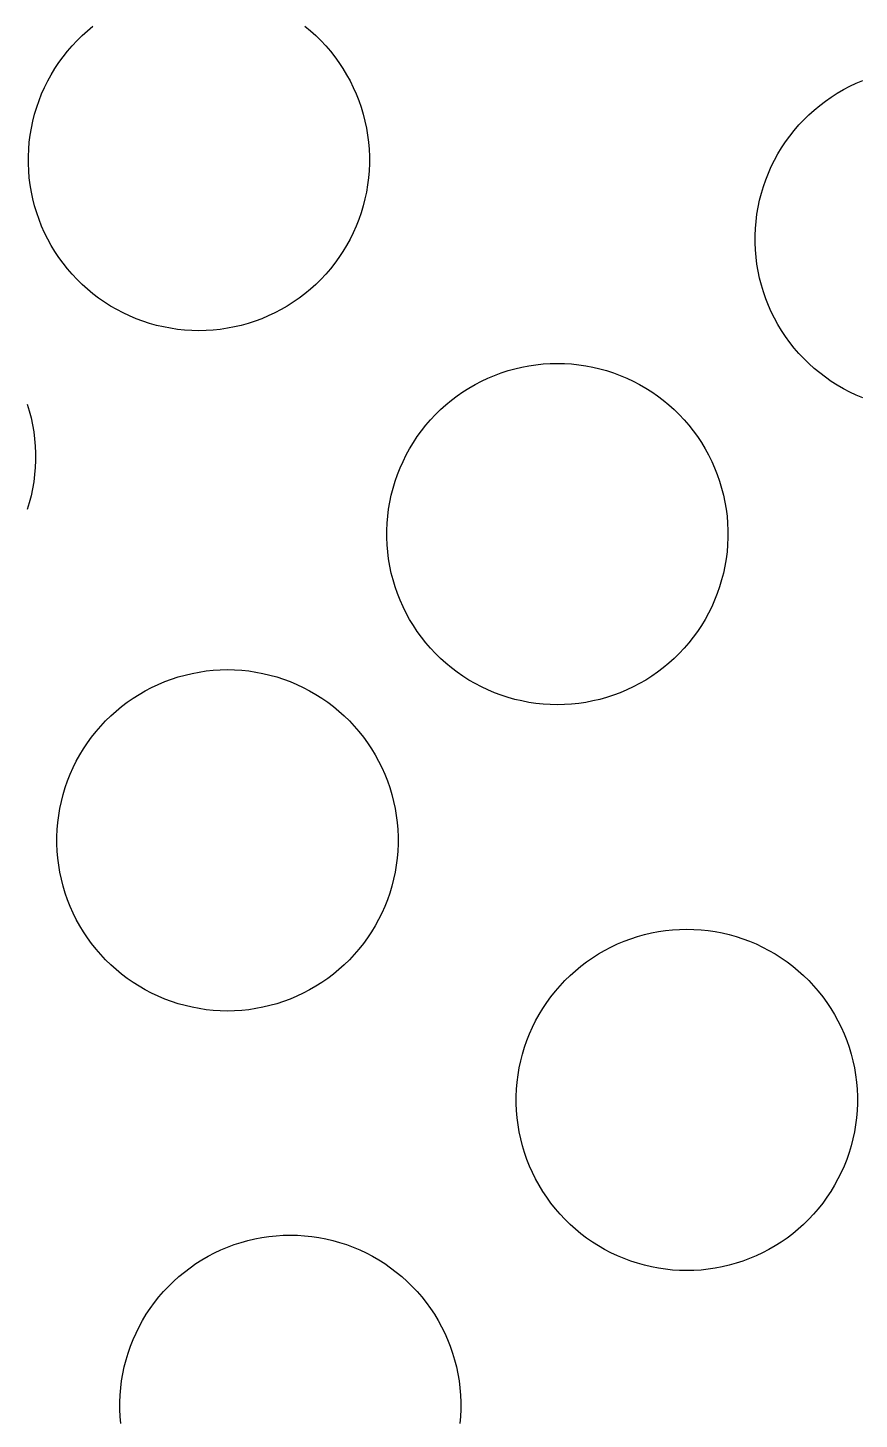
# Model space of a CAD drawing. Header units: metres. Extents: x -102 to 102, y -50 to 50.
# Drawn here: x -64.1 to -56.3, y -18.5 to -5.46 of the extents above; entities that cross this region are included whole.
import ezdxf

# ---------------------------------------------------------------- set-up
doc = ezdxf.new("R2010")
doc.units = ezdxf.units.M

msp = doc.modelspace()

# ---------------------------------------------------------------- linework, layer by layer
for p, q in [((-63.5398, -5.48734), (-63.4882, -5.44463)), ((-61.5005, -5.44463), (-61.4489, -5.48734)), ((-63.6834, -5.62793), (-63.6375, -5.57907)), ((-63.6375, -5.57907), (-63.5896, -5.53218)), ((-63.5896, -5.53218), (-63.5398, -5.48734)), ((-61.4489, -5.48734), (-61.3991, -5.53218)), ((-61.3991, -5.53218), (-61.3512, -5.57907)), ((-61.3512, -5.57907), (-61.3053, -5.62793)), ((-63.8082, -5.78539), (-63.7688, -5.73117)), ((-63.7688, -5.73117), (-63.7272, -5.67865)), ((-63.7272, -5.67865), (-63.6834, -5.62793)), ((-61.3053, -5.62793), (-61.2616, -5.67865)), ((-61.2616, -5.67865), (-61.2199, -5.73117)), ((-61.2199, -5.73117), (-61.1805, -5.78539)), ((-63.88, -5.89853), (-63.8453, -5.84122)), ((-63.8453, -5.84122), (-63.8082, -5.78539)), ((-61.1805, -5.78539), (-61.1434, -5.84122)), ((-61.1434, -5.84122), (-61.1087, -5.89853)), ((-63.9421, -6.01729), (-63.9123, -5.95726)), ((-63.9123, -5.95726), (-63.88, -5.89853)), ((-61.1087, -5.89853), (-61.0764, -5.95726)), ((-61.0764, -5.95726), (-61.0466, -6.01729)), ((-56.3889, -6.00769), (-56.3283, -5.97916)), ((-56.3283, -5.97916), (-56.2665, -5.95319)), ((-63.994, -6.14082), (-63.9694, -6.07851)), ((-63.9694, -6.07851), (-63.9421, -6.01729)), ((-61.0466, -6.01729), (-61.0194, -6.07851)), ((-61.0194, -6.07851), (-60.9947, -6.14082)), ((-56.6179, -6.14641), (-56.5629, -6.10815)), ((-56.5629, -6.10815), (-56.5063, -6.07225)), ((-56.5063, -6.07225), (-56.4483, -6.03874)), ((-56.4483, -6.03874), (-56.3889, -6.00769)), ((-64.0354, -6.26826), (-64.0161, -6.2041)), ((-64.0161, -6.2041), (-63.994, -6.14082)), ((-60.9947, -6.14082), (-60.9727, -6.2041)), ((-60.9727, -6.2041), (-60.9533, -6.26826)), ((-56.7728, -6.27448), (-56.723, -6.22964)), ((-56.723, -6.22964), (-56.6713, -6.18692)), ((-56.6713, -6.18692), (-56.6179, -6.14641)), ((-64.066, -6.39873), (-64.0521, -6.33318)), ((-64.0521, -6.33318), (-64.0354, -6.26826)), ((-60.9533, -6.26826), (-60.9366, -6.33318)), ((-60.9366, -6.33318), (-60.9227, -6.39873)), ((-56.9103, -6.42094), (-56.8665, -6.37022)), ((-56.8665, -6.37022), (-56.8206, -6.32137)), ((-56.8206, -6.32137), (-56.7728, -6.27448)), ((-64.0856, -6.53128), (-64.0772, -6.4648)), ((-64.0772, -6.4648), (-64.066, -6.39873)), ((-60.9227, -6.39873), (-60.9115, -6.4648)), ((-60.9115, -6.4648), (-60.9031, -6.53128)), ((-56.9913, -6.52769), (-56.9519, -6.47346)), ((-56.9519, -6.47346), (-56.9103, -6.42094)), ((-64.094, -6.66502), (-64.0912, -6.59807)), ((-64.0912, -6.59807), (-64.0856, -6.53128)), ((-60.9031, -6.53128), (-60.8975, -6.59807)), ((-60.8975, -6.59807), (-60.8947, -6.66502)), ((-57.0954, -6.69955), (-57.0631, -6.64082)), ((-57.0631, -6.64082), (-57.0284, -6.58351)), ((-57.0284, -6.58351), (-56.9913, -6.52769)), ((-64.094, -6.73204), (-64.094, -6.66502)), ((-64.0912, -6.799), (-64.094, -6.73204)), ((-60.8947, -6.73204), (-60.8975, -6.799)), ((-60.8947, -6.66502), (-60.8947, -6.73204)), ((-57.1525, -6.8208), (-57.1252, -6.75958)), ((-57.1252, -6.75958), (-57.0954, -6.69955)), ((-64.0856, -6.86578), (-64.0912, -6.799)), ((-64.0772, -6.93227), (-64.0856, -6.86578)), ((-60.9031, -6.86578), (-60.9115, -6.93227)), ((-60.8975, -6.799), (-60.9031, -6.86578)), ((-57.1992, -6.9464), (-57.1771, -6.88312)), ((-57.1771, -6.88312), (-57.1525, -6.8208)), ((-64.066, -6.99834), (-64.0772, -6.93227)), ((-64.0521, -7.06389), (-64.066, -6.99834)), ((-60.9227, -6.99834), (-60.9366, -7.06389)), ((-60.9115, -6.93227), (-60.9227, -6.99834)), ((-57.2352, -7.07547), (-57.2185, -7.01056)), ((-57.2185, -7.01056), (-57.1992, -6.9464)), ((-64.0354, -7.1288), (-64.0521, -7.06389)), ((-64.0161, -7.19296), (-64.0354, -7.1288)), ((-60.9533, -7.1288), (-60.9727, -7.19296)), ((-60.9366, -7.06389), (-60.9533, -7.1288)), ((-57.2603, -7.20709), (-57.2491, -7.14102)), ((-57.2491, -7.14102), (-57.2352, -7.07547)), ((-63.994, -7.25624), (-64.0161, -7.19296)), ((-63.9694, -7.31856), (-63.994, -7.25624)), ((-60.9947, -7.25624), (-61.0194, -7.31856)), ((-60.9727, -7.19296), (-60.9947, -7.25624)), ((-57.2743, -7.34036), (-57.2687, -7.27359)), ((-57.2687, -7.27359), (-57.2603, -7.20709)), ((-63.9421, -7.37978), (-63.9694, -7.31856)), ((-63.9123, -7.4398), (-63.9421, -7.37978)), ((-61.0466, -7.37978), (-61.0764, -7.4398)), ((-61.0194, -7.31856), (-61.0466, -7.37978)), ((-57.2771, -7.40732), (-57.2743, -7.34036)), ((-57.2771, -7.47433), (-57.2771, -7.40732)), ((-63.88, -7.49854), (-63.9123, -7.4398)), ((-63.8453, -7.55586), (-63.88, -7.49854)), ((-63.8082, -7.61168), (-63.8453, -7.55586)), ((-61.1434, -7.55586), (-61.1805, -7.61168)), ((-61.1087, -7.49854), (-61.1434, -7.55586)), ((-61.0764, -7.4398), (-61.1087, -7.49854)), ((-57.2743, -7.54129), (-57.2771, -7.47433)), ((-57.2687, -7.60808), (-57.2743, -7.54129)), ((-63.7688, -7.66589), (-63.8082, -7.61168)), ((-63.7272, -7.71841), (-63.7688, -7.66589)), ((-61.2199, -7.66589), (-61.2616, -7.71841)), ((-61.1805, -7.61168), (-61.2199, -7.66589)), ((-57.2603, -7.67456), (-57.2687, -7.60808)), ((-57.2491, -7.74065), (-57.2603, -7.67456)), ((-63.6834, -7.76913), (-63.7272, -7.71841)), ((-63.6375, -7.81799), (-63.6834, -7.76913)), ((-63.5896, -7.86488), (-63.6375, -7.81799)), ((-61.3512, -7.81799), (-61.3991, -7.86488)), ((-61.3053, -7.76913), (-61.3512, -7.81799)), ((-61.2616, -7.71841), (-61.3053, -7.76913)), ((-57.2352, -7.8062), (-57.2491, -7.74065)), ((-57.2185, -7.87111), (-57.2352, -7.8062)), ((-63.5398, -7.90973), (-63.5896, -7.86488)), ((-63.4882, -7.95244), (-63.5398, -7.90973)), ((-63.4348, -7.99297), (-63.4882, -7.95244)), ((-61.5005, -7.95244), (-61.5539, -7.99297)), ((-61.4489, -7.90973), (-61.5005, -7.95244)), ((-61.3991, -7.86488), (-61.4489, -7.90973)), ((-57.1992, -7.93526), (-57.2185, -7.87111)), ((-57.1771, -7.99855), (-57.1992, -7.93526)), ((-63.3798, -8.0312), (-63.4348, -7.99297)), ((-63.3232, -8.06712), (-63.3798, -8.0312)), ((-63.2652, -8.10062), (-63.3232, -8.06712)), ((-61.6655, -8.06712), (-61.7236, -8.10062)), ((-61.6089, -8.0312), (-61.6655, -8.06712)), ((-61.5539, -7.99297), (-61.6089, -8.0312)), ((-57.1525, -8.06085), (-57.1771, -7.99855)), ((-57.1252, -8.12207), (-57.1525, -8.06085)), ((-63.2058, -8.13167), (-63.2652, -8.10062)), ((-63.1452, -8.1602), (-63.2058, -8.13167)), ((-63.0834, -8.18617), (-63.1452, -8.1602)), ((-63.0206, -8.20953), (-63.0834, -8.18617)), ((-62.9568, -8.23024), (-63.0206, -8.20953)), ((-61.9682, -8.20953), (-62.0319, -8.23024)), ((-61.9054, -8.18617), (-61.9682, -8.20953)), ((-61.8436, -8.1602), (-61.9054, -8.18617)), ((-61.783, -8.13167), (-61.8436, -8.1602)), ((-61.7236, -8.10062), (-61.783, -8.13167)), ((-57.0954, -8.1821), (-57.1252, -8.12207)), ((-57.0631, -8.24083), (-57.0954, -8.1821)), ((-62.8923, -8.24826), (-62.9568, -8.23024)), ((-62.827, -8.26357), (-62.8923, -8.24826)), ((-62.7612, -8.27612), (-62.827, -8.26357)), ((-62.6949, -8.28592), (-62.7612, -8.27612)), ((-62.6283, -8.29292), (-62.6949, -8.28592)), ((-62.5614, -8.29713), (-62.6283, -8.29292)), ((-62.4944, -8.29854), (-62.5614, -8.29713)), ((-62.4274, -8.29713), (-62.4944, -8.29854)), ((-62.3605, -8.29292), (-62.4274, -8.29713)), ((-62.2938, -8.28592), (-62.3605, -8.29292)), ((-62.2275, -8.27612), (-62.2938, -8.28592)), ((-62.1617, -8.26357), (-62.2275, -8.27612)), ((-62.0965, -8.24826), (-62.1617, -8.26357)), ((-62.0319, -8.23024), (-62.0965, -8.24826)), ((-57.0284, -8.29816), (-57.0631, -8.24083)), ((-56.9913, -8.35397), (-57.0284, -8.29816)), ((-56.9519, -8.40819), (-56.9913, -8.35397)), ((-56.9103, -8.46071), (-56.9519, -8.40819)), ((-56.8665, -8.51144), (-56.9103, -8.46071)), ((-59.266, -8.61028), (-59.1991, -8.60606)), ((-59.1991, -8.60606), (-59.1321, -8.60466)), ((-59.1321, -8.60466), (-59.0651, -8.60606)), ((-59.0651, -8.60606), (-58.9982, -8.61028)), ((-56.8206, -8.56029), (-56.8665, -8.51144)), ((-56.7728, -8.60718), (-56.8206, -8.56029)), ((-56.723, -8.65202), (-56.7728, -8.60718)), ((-59.7829, -8.743), (-59.7211, -8.71703)), ((-59.7211, -8.71703), (-59.6583, -8.69366)), ((-59.6583, -8.69366), (-59.5946, -8.67296)), ((-59.5946, -8.67296), (-59.53, -8.65492)), ((-59.53, -8.65492), (-59.4648, -8.63963)), ((-59.4648, -8.63963), (-59.3989, -8.62708)), ((-59.3989, -8.62708), (-59.3327, -8.61728)), ((-59.3327, -8.61728), (-59.266, -8.61028)), ((-58.9982, -8.61028), (-58.9316, -8.61728)), ((-58.9316, -8.61728), (-58.8653, -8.62708)), ((-58.8653, -8.62708), (-58.7995, -8.63963)), ((-58.7995, -8.63963), (-58.7342, -8.65492)), ((-58.7342, -8.65492), (-58.6697, -8.67296)), ((-58.6697, -8.67296), (-58.6059, -8.69366)), ((-58.6059, -8.69366), (-58.5431, -8.71703)), ((-58.5431, -8.71703), (-58.4813, -8.743)), ((-56.6713, -8.69473), (-56.723, -8.65202)), ((-56.6179, -8.73526), (-56.6713, -8.69473)), ((-56.5629, -8.7735), (-56.6179, -8.73526)), ((-60.0175, -8.87199), (-59.961, -8.83607)), ((-59.961, -8.83607), (-59.9029, -8.80257)), ((-59.9029, -8.80257), (-59.8435, -8.77153)), ((-59.8435, -8.77153), (-59.7829, -8.743)), ((-58.4813, -8.743), (-58.4207, -8.77153)), ((-58.4207, -8.77153), (-58.3613, -8.80257)), ((-58.3613, -8.80257), (-58.3033, -8.83607)), ((-58.3033, -8.83607), (-58.2467, -8.87199)), ((-56.5063, -8.80942), (-56.5629, -8.7735)), ((-56.4483, -8.84293), (-56.5063, -8.80942)), ((-56.3889, -8.87396), (-56.4483, -8.84293)), ((-64.1047, -8.98621), (-64.0853, -9.05037)), ((-60.2274, -9.03831), (-60.1776, -8.99347)), ((-60.1776, -8.99347), (-60.1259, -8.95076)), ((-60.1259, -8.95076), (-60.0726, -8.91023)), ((-60.0726, -8.91023), (-60.0175, -8.87199)), ((-58.2467, -8.87199), (-58.1917, -8.91023)), ((-58.1917, -8.91023), (-58.1383, -8.95076)), ((-58.1383, -8.95076), (-58.0866, -8.99347)), ((-58.0866, -8.99347), (-58.0368, -9.03831)), ((-56.3283, -8.9025), (-56.3889, -8.87396)), ((-56.2665, -8.92847), (-56.3283, -8.9025)), ((-64.0853, -9.05037), (-64.0686, -9.11526)), ((-64.0686, -9.11526), (-64.0547, -9.18082)), ((-60.3212, -9.13405), (-60.2753, -9.08521)), ((-60.2753, -9.08521), (-60.2274, -9.03831)), ((-58.0368, -9.03831), (-57.989, -9.08521)), ((-57.989, -9.08521), (-57.9431, -9.13405)), ((-64.0547, -9.18082), (-64.0435, -9.2469)), ((-64.0435, -9.2469), (-64.0351, -9.31339)), ((-60.446, -9.29152), (-60.4066, -9.2373)), ((-60.4066, -9.2373), (-60.3649, -9.18478)), ((-60.3649, -9.18478), (-60.3212, -9.13405)), ((-57.9431, -9.13405), (-57.8993, -9.18478)), ((-57.8993, -9.18478), (-57.8577, -9.2373)), ((-57.8577, -9.2373), (-57.8183, -9.29152)), ((-64.0351, -9.31339), (-64.0295, -9.38017)), ((-64.0295, -9.38017), (-64.0267, -9.44713)), ((-60.5178, -9.40466), (-60.483, -9.34734)), ((-60.483, -9.34734), (-60.446, -9.29152)), ((-57.8183, -9.29152), (-57.7812, -9.34734)), ((-57.7812, -9.34734), (-57.7465, -9.40466)), ((-64.0267, -9.51414), (-64.0295, -9.5811)), ((-64.0267, -9.44713), (-64.0267, -9.51414)), ((-60.5798, -9.52342), (-60.55, -9.46339)), ((-60.55, -9.46339), (-60.5178, -9.40466)), ((-57.7465, -9.40466), (-57.7142, -9.46339)), ((-57.7142, -9.46339), (-57.6844, -9.52342)), ((-64.0351, -9.64787), (-64.0435, -9.71437)), ((-64.0295, -9.5811), (-64.0351, -9.64787)), ((-60.6538, -9.71024), (-60.6318, -9.64694)), ((-60.6318, -9.64694), (-60.6071, -9.58464)), ((-60.6071, -9.58464), (-60.5798, -9.52342)), ((-57.6844, -9.52342), (-57.6571, -9.58464)), ((-57.6571, -9.58464), (-57.6325, -9.64694)), ((-57.6325, -9.64694), (-57.6104, -9.71024)), ((-64.0547, -9.78044), (-64.0686, -9.84599)), ((-64.0435, -9.71437), (-64.0547, -9.78044)), ((-60.6898, -9.83929), (-60.6732, -9.7744)), ((-60.6732, -9.7744), (-60.6538, -9.71024)), ((-57.6104, -9.71024), (-57.591, -9.7744)), ((-57.591, -9.7744), (-57.5744, -9.83929)), ((-64.0853, -9.9109), (-64.1047, -9.97507)), ((-64.0686, -9.84599), (-64.0853, -9.9109)), ((-60.715, -9.97093), (-60.7038, -9.90485)), ((-60.7038, -9.90485), (-60.6898, -9.83929)), ((-57.5744, -9.83929), (-57.5605, -9.90485)), ((-57.5605, -9.90485), (-57.5493, -9.97093)), ((-60.729, -10.1042), (-60.7234, -10.0374)), ((-60.7234, -10.0374), (-60.715, -9.97093)), ((-57.5493, -9.97093), (-57.5409, -10.0374)), ((-57.5409, -10.0374), (-57.5353, -10.1042)), ((-60.7318, -10.1712), (-60.729, -10.1042)), ((-60.7318, -10.2382), (-60.7318, -10.1712)), ((-57.5353, -10.1042), (-57.5325, -10.1712)), ((-57.5325, -10.1712), (-57.5325, -10.2382)), ((-60.729, -10.3051), (-60.7318, -10.2382)), ((-57.5325, -10.2382), (-57.5353, -10.3051)), ((-60.7234, -10.3719), (-60.729, -10.3051)), ((-60.715, -10.4384), (-60.7234, -10.3719)), ((-57.5409, -10.3719), (-57.5493, -10.4384)), ((-57.5353, -10.3051), (-57.5409, -10.3719)), ((-60.7038, -10.5045), (-60.715, -10.4384)), ((-60.6898, -10.57), (-60.7038, -10.5045)), ((-57.5605, -10.5045), (-57.5744, -10.57)), ((-57.5493, -10.4384), (-57.5605, -10.5045)), ((-60.6732, -10.6349), (-60.6898, -10.57)), ((-60.6538, -10.6991), (-60.6732, -10.6349)), ((-57.591, -10.6349), (-57.6104, -10.6991)), ((-57.5744, -10.57), (-57.591, -10.6349)), ((-60.6318, -10.7624), (-60.6538, -10.6991)), ((-60.6071, -10.8247), (-60.6318, -10.7624)), ((-60.5798, -10.8859), (-60.6071, -10.8247)), ((-57.6571, -10.8247), (-57.6844, -10.8859)), ((-57.6325, -10.7624), (-57.6571, -10.8247)), ((-57.6104, -10.6991), (-57.6325, -10.7624)), ((-60.55, -10.9459), (-60.5798, -10.8859)), ((-60.5178, -11.0047), (-60.55, -10.9459)), ((-57.7142, -10.9459), (-57.7465, -11.0047)), ((-57.6844, -10.8859), (-57.7142, -10.9459)), ((-60.483, -11.062), (-60.5178, -11.0047)), ((-60.446, -11.1178), (-60.483, -11.062)), ((-57.7812, -11.062), (-57.8183, -11.1178)), ((-57.7465, -11.0047), (-57.7812, -11.062)), ((-60.4066, -11.172), (-60.446, -11.1178)), ((-60.3649, -11.2245), (-60.4066, -11.172)), ((-57.8577, -11.172), (-57.8993, -11.2245)), ((-57.8183, -11.1178), (-57.8577, -11.172)), ((-60.3212, -11.2753), (-60.3649, -11.2245)), ((-60.2753, -11.3241), (-60.3212, -11.2753)), ((-60.2274, -11.371), (-60.2753, -11.3241)), ((-57.989, -11.3241), (-58.0368, -11.371)), ((-57.9431, -11.2753), (-57.989, -11.3241)), ((-57.8993, -11.2245), (-57.9431, -11.2753)), ((-62.3604, -11.4815), (-62.2935, -11.4773)), ((-62.2935, -11.4773), (-62.2265, -11.4759)), ((-62.2265, -11.4759), (-62.1595, -11.4773)), ((-62.1595, -11.4773), (-62.0926, -11.4815)), ((-60.1776, -11.4158), (-60.2274, -11.371)), ((-60.1259, -11.4586), (-60.1776, -11.4158)), ((-60.0726, -11.4991), (-60.1259, -11.4586)), ((-58.1383, -11.4586), (-58.1917, -11.4991)), ((-58.0866, -11.4158), (-58.1383, -11.4586)), ((-58.0368, -11.371), (-58.0866, -11.4158)), ((-62.8773, -11.6142), (-62.8155, -11.5882)), ((-62.8155, -11.5882), (-62.7527, -11.5649)), ((-62.7527, -11.5649), (-62.6889, -11.5442)), ((-62.6889, -11.5442), (-62.6244, -11.5261)), ((-62.6244, -11.5261), (-62.5592, -11.5108)), ((-62.5592, -11.5108), (-62.4933, -11.4983)), ((-62.4933, -11.4983), (-62.427, -11.4885)), ((-62.427, -11.4885), (-62.3604, -11.4815)), ((-62.0926, -11.4815), (-62.026, -11.4885)), ((-62.026, -11.4885), (-61.9597, -11.4983)), ((-61.9597, -11.4983), (-61.8938, -11.5108)), ((-61.8938, -11.5108), (-61.8286, -11.5261)), ((-61.8286, -11.5261), (-61.764, -11.5442)), ((-61.764, -11.5442), (-61.7003, -11.5649)), ((-61.7003, -11.5649), (-61.6375, -11.5882)), ((-61.6375, -11.5882), (-61.5757, -11.6142)), ((-60.0175, -11.5373), (-60.0726, -11.4991)), ((-59.961, -11.5732), (-60.0175, -11.5373)), ((-59.9029, -11.6068), (-59.961, -11.5732)), ((-59.8435, -11.6378), (-59.9029, -11.6068)), ((-58.3613, -11.6068), (-58.4207, -11.6378)), ((-58.3033, -11.5732), (-58.3613, -11.6068)), ((-58.2467, -11.5373), (-58.3033, -11.5732)), ((-58.1917, -11.4991), (-58.2467, -11.5373)), ((-63.1119, -11.7432), (-63.0553, -11.7073)), ((-63.0553, -11.7073), (-62.9973, -11.6738)), ((-62.9973, -11.6738), (-62.9379, -11.6427)), ((-62.9379, -11.6427), (-62.8773, -11.6142)), ((-61.5757, -11.6142), (-61.5151, -11.6427)), ((-61.5151, -11.6427), (-61.4557, -11.6738)), ((-61.4557, -11.6738), (-61.3976, -11.7073)), ((-61.3976, -11.7073), (-61.3411, -11.7432)), ((-59.7829, -11.6663), (-59.8435, -11.6378)), ((-59.7211, -11.6923), (-59.7829, -11.6663)), ((-59.6583, -11.7157), (-59.7211, -11.6923)), ((-59.5946, -11.7364), (-59.6583, -11.7157)), ((-59.53, -11.7544), (-59.5946, -11.7364)), ((-58.6697, -11.7364), (-58.7342, -11.7544)), ((-58.6059, -11.7157), (-58.6697, -11.7364)), ((-58.5431, -11.6923), (-58.6059, -11.7157)), ((-58.4813, -11.6663), (-58.5431, -11.6923)), ((-58.4207, -11.6378), (-58.4813, -11.6663)), ((-63.3218, -11.9095), (-63.272, -11.8647)), ((-63.272, -11.8647), (-63.2203, -11.822)), ((-63.2203, -11.822), (-63.1669, -11.7814)), ((-63.1669, -11.7814), (-63.1119, -11.7432)), ((-61.3411, -11.7432), (-61.286, -11.7814)), ((-61.286, -11.7814), (-61.2327, -11.822)), ((-61.2327, -11.822), (-61.181, -11.8647)), ((-61.181, -11.8647), (-61.1312, -11.9095)), ((-59.4648, -11.7697), (-59.53, -11.7544)), ((-59.3989, -11.7823), (-59.4648, -11.7697)), ((-59.3327, -11.7921), (-59.3989, -11.7823)), ((-59.266, -11.7991), (-59.3327, -11.7921)), ((-59.1991, -11.8033), (-59.266, -11.7991)), ((-59.1321, -11.8047), (-59.1991, -11.8033)), ((-59.0651, -11.8033), (-59.1321, -11.8047)), ((-58.9982, -11.7991), (-59.0651, -11.8033)), ((-58.9316, -11.7921), (-58.9982, -11.7991)), ((-58.8653, -11.7823), (-58.9316, -11.7921)), ((-58.7995, -11.7697), (-58.8653, -11.7823)), ((-58.7342, -11.7544), (-58.7995, -11.7697)), ((-63.4155, -12.0053), (-63.3696, -11.9564)), ((-63.3696, -11.9564), (-63.3218, -11.9095)), ((-61.1312, -11.9095), (-61.0833, -11.9564)), ((-61.0833, -11.9564), (-61.0375, -12.0053)), ((-63.5403, -12.1627), (-63.5009, -12.1085)), ((-63.5009, -12.1085), (-63.4593, -12.056)), ((-63.4593, -12.056), (-63.4155, -12.0053)), ((-61.0375, -12.0053), (-60.9937, -12.056)), ((-60.9937, -12.056), (-60.952, -12.1085)), ((-60.952, -12.1085), (-60.9127, -12.1627)), ((-63.6121, -12.2759), (-63.5774, -12.2186)), ((-63.5774, -12.2186), (-63.5403, -12.1627)), ((-60.9127, -12.1627), (-60.8756, -12.2186)), ((-60.8756, -12.2186), (-60.8409, -12.2759)), ((-63.6742, -12.3946), (-63.6444, -12.3346)), ((-63.6444, -12.3346), (-63.6121, -12.2759)), ((-60.8409, -12.2759), (-60.8086, -12.3346)), ((-60.8086, -12.3346), (-60.7788, -12.3946)), ((-63.7482, -12.5815), (-63.7262, -12.5182)), ((-63.7262, -12.5182), (-63.7015, -12.4558)), ((-63.7015, -12.4558), (-63.6742, -12.3946)), ((-60.7788, -12.3946), (-60.7515, -12.4558)), ((-60.7515, -12.4558), (-60.7268, -12.5182)), ((-60.7268, -12.5182), (-60.7048, -12.5815)), ((-63.7842, -12.7105), (-63.7675, -12.6456)), ((-63.7675, -12.6456), (-63.7482, -12.5815)), ((-60.7048, -12.5815), (-60.6854, -12.6456)), ((-60.6854, -12.6456), (-60.6688, -12.7105)), ((-63.8093, -12.8421), (-63.7982, -12.7761)), ((-63.7982, -12.7761), (-63.7842, -12.7105)), ((-60.6688, -12.7105), (-60.6548, -12.7761)), ((-60.6548, -12.7761), (-60.6437, -12.8421)), ((-63.8233, -12.9754), (-63.8177, -12.9086)), ((-63.8177, -12.9086), (-63.8093, -12.8421)), ((-60.6437, -12.8421), (-60.6353, -12.9086)), ((-60.6353, -12.9086), (-60.6297, -12.9754)), ((-63.8261, -13.0424), (-63.8233, -12.9754)), ((-63.8261, -13.1094), (-63.8261, -13.0424)), ((-60.6297, -12.9754), (-60.6268, -13.0424)), ((-60.6268, -13.0424), (-60.6268, -13.1094)), ((-63.8233, -13.1763), (-63.8261, -13.1094)), ((-60.6268, -13.1094), (-60.6297, -13.1763)), ((-63.8177, -13.2431), (-63.8233, -13.1763)), ((-63.8093, -13.3096), (-63.8177, -13.2431)), ((-60.6353, -13.2431), (-60.6437, -13.3096)), ((-60.6297, -13.1763), (-60.6353, -13.2431)), ((-63.7982, -13.3757), (-63.8093, -13.3096)), ((-63.7842, -13.4412), (-63.7982, -13.3757)), ((-60.6548, -13.3757), (-60.6688, -13.4412)), ((-60.6437, -13.3096), (-60.6548, -13.3757)), ((-63.7675, -13.5061), (-63.7842, -13.4412)), ((-63.7482, -13.5703), (-63.7675, -13.5061)), ((-60.6854, -13.5061), (-60.7048, -13.5703)), ((-60.6688, -13.4412), (-60.6854, -13.5061)), ((-63.7262, -13.6336), (-63.7482, -13.5703)), ((-63.7015, -13.6959), (-63.7262, -13.6336)), ((-60.7268, -13.6336), (-60.7515, -13.6959)), ((-60.7048, -13.5703), (-60.7268, -13.6336)), ((-63.6742, -13.7571), (-63.7015, -13.6959)), ((-63.6444, -13.8172), (-63.6742, -13.7571)), ((-63.6121, -13.8759), (-63.6444, -13.8172)), ((-60.8086, -13.8172), (-60.8409, -13.8759)), ((-60.7788, -13.7571), (-60.8086, -13.8172)), ((-60.7515, -13.6959), (-60.7788, -13.7571)), ((-63.5774, -13.9332), (-63.6121, -13.8759)), ((-63.5403, -13.989), (-63.5774, -13.9332)), ((-60.8756, -13.9332), (-60.9127, -13.989)), ((-60.8409, -13.8759), (-60.8756, -13.9332)), ((-58.3159, -13.9595), (-58.2506, -13.9442)), ((-58.2506, -13.9442), (-58.1848, -13.9317)), ((-58.1848, -13.9317), (-58.1185, -13.9219)), ((-58.1185, -13.9219), (-58.0519, -13.9149)), ((-58.0519, -13.9149), (-57.985, -13.9107)), ((-57.985, -13.9107), (-57.918, -13.9093)), ((-57.918, -13.9093), (-57.851, -13.9107)), ((-57.851, -13.9107), (-57.7841, -13.9149)), ((-57.7841, -13.9149), (-57.7174, -13.9219)), ((-57.7174, -13.9219), (-57.6512, -13.9317)), ((-57.6512, -13.9317), (-57.5853, -13.9442)), ((-57.5853, -13.9442), (-57.5201, -13.9595)), ((-63.5009, -14.0432), (-63.5403, -13.989)), ((-63.4593, -14.0957), (-63.5009, -14.0432)), ((-60.952, -14.0432), (-60.9937, -14.0957)), ((-60.9127, -13.989), (-60.952, -14.0432)), ((-58.6888, -14.1072), (-58.6294, -14.0761)), ((-58.6294, -14.0761), (-58.5688, -14.0476)), ((-58.5688, -14.0476), (-58.507, -14.0216)), ((-58.507, -14.0216), (-58.4442, -13.9983)), ((-58.4442, -13.9983), (-58.3804, -13.9776)), ((-58.3804, -13.9776), (-58.3159, -13.9595)), ((-57.5201, -13.9595), (-57.4555, -13.9776)), ((-57.4555, -13.9776), (-57.3918, -13.9983)), ((-57.3918, -13.9983), (-57.329, -14.0216)), ((-57.329, -14.0216), (-57.2672, -14.0476)), ((-57.2672, -14.0476), (-57.2066, -14.0761)), ((-57.2066, -14.0761), (-57.1472, -14.1072)), ((-63.4155, -14.1465), (-63.4593, -14.0957)), ((-63.3696, -14.1953), (-63.4155, -14.1465)), ((-63.3218, -14.2422), (-63.3696, -14.1953)), ((-61.0833, -14.1953), (-61.1312, -14.2422)), ((-61.0375, -14.1465), (-61.0833, -14.1953)), ((-60.9937, -14.0957), (-61.0375, -14.1465)), ((-58.9118, -14.2554), (-58.8584, -14.2148)), ((-58.8584, -14.2148), (-58.8034, -14.1766)), ((-58.8034, -14.1766), (-58.7468, -14.1407)), ((-58.7468, -14.1407), (-58.6888, -14.1072)), ((-57.1472, -14.1072), (-57.0891, -14.1407)), ((-57.0891, -14.1407), (-57.0325, -14.1766)), ((-57.0325, -14.1766), (-56.9775, -14.2148)), ((-56.9775, -14.2148), (-56.9241, -14.2554)), ((-63.272, -14.2871), (-63.3218, -14.2422)), ((-63.2203, -14.3298), (-63.272, -14.2871)), ((-63.1669, -14.3703), (-63.2203, -14.3298)), ((-61.2327, -14.3298), (-61.286, -14.3703)), ((-61.181, -14.2871), (-61.2327, -14.3298)), ((-61.1312, -14.2422), (-61.181, -14.2871)), ((-59.0611, -14.3898), (-59.0132, -14.3429)), ((-59.0132, -14.3429), (-58.9635, -14.2981)), ((-58.9635, -14.2981), (-58.9118, -14.2554)), ((-56.9241, -14.2554), (-56.8725, -14.2981)), ((-56.8725, -14.2981), (-56.8227, -14.3429)), ((-56.8227, -14.3429), (-56.7748, -14.3898)), ((-63.1119, -14.4086), (-63.1669, -14.3703)), ((-63.0553, -14.4445), (-63.1119, -14.4086)), ((-62.9973, -14.478), (-63.0553, -14.4445)), ((-61.3976, -14.4445), (-61.4557, -14.478)), ((-61.3411, -14.4086), (-61.3976, -14.4445)), ((-61.286, -14.3703), (-61.3411, -14.4086)), ((-59.1508, -14.4894), (-59.107, -14.4387)), ((-59.107, -14.4387), (-59.0611, -14.3898)), ((-56.7748, -14.3898), (-56.7289, -14.4387)), ((-56.7289, -14.4387), (-56.6852, -14.4894)), ((-62.9379, -14.509), (-62.9973, -14.478)), ((-62.8773, -14.5376), (-62.9379, -14.509)), ((-62.8155, -14.5635), (-62.8773, -14.5376)), ((-62.7527, -14.5869), (-62.8155, -14.5635)), ((-62.6889, -14.6076), (-62.7527, -14.5869)), ((-62.6244, -14.6256), (-62.6889, -14.6076)), ((-61.764, -14.6076), (-61.8286, -14.6256)), ((-61.7003, -14.5869), (-61.764, -14.6076)), ((-61.6375, -14.5635), (-61.7003, -14.5869)), ((-61.5757, -14.5376), (-61.6375, -14.5635)), ((-61.5151, -14.509), (-61.5757, -14.5376)), ((-61.4557, -14.478), (-61.5151, -14.509)), ((-59.2689, -14.6519), (-59.2318, -14.5961)), ((-59.2318, -14.5961), (-59.1924, -14.5419)), ((-59.1924, -14.5419), (-59.1508, -14.4894)), ((-56.6852, -14.4894), (-56.6435, -14.5419)), ((-56.6435, -14.5419), (-56.6041, -14.5961)), ((-56.6041, -14.5961), (-56.567, -14.6519)), ((-62.5592, -14.6409), (-62.6244, -14.6256)), ((-62.4933, -14.6535), (-62.5592, -14.6409)), ((-62.427, -14.6633), (-62.4933, -14.6535)), ((-62.3604, -14.6703), (-62.427, -14.6633)), ((-62.2935, -14.6745), (-62.3604, -14.6703)), ((-62.2265, -14.6759), (-62.2935, -14.6745)), ((-62.1595, -14.6745), (-62.2265, -14.6759)), ((-62.0926, -14.6703), (-62.1595, -14.6745)), ((-62.026, -14.6633), (-62.0926, -14.6703)), ((-61.9597, -14.6535), (-62.026, -14.6633)), ((-61.8938, -14.6409), (-61.9597, -14.6535)), ((-61.8286, -14.6256), (-61.8938, -14.6409)), ((-59.3359, -14.768), (-59.3036, -14.7093)), ((-59.3036, -14.7093), (-59.2689, -14.6519)), ((-56.567, -14.6519), (-56.5323, -14.7093)), ((-56.5323, -14.7093), (-56.5, -14.768)), ((-59.393, -14.8892), (-59.3657, -14.828)), ((-59.3657, -14.828), (-59.3359, -14.768)), ((-56.5, -14.768), (-56.4703, -14.828)), ((-56.4703, -14.828), (-56.443, -14.8892)), ((-59.4397, -15.0148), (-59.4176, -14.9516)), ((-59.4176, -14.9516), (-59.393, -14.8892)), ((-56.443, -14.8892), (-56.4183, -14.9516)), ((-56.4183, -14.9516), (-56.3963, -15.0148)), ((-59.4757, -15.1439), (-59.459, -15.079)), ((-59.459, -15.079), (-59.4397, -15.0148)), ((-56.3963, -15.0148), (-56.3769, -15.079)), ((-56.3769, -15.079), (-56.3602, -15.1439)), ((-59.5008, -15.2755), (-59.4896, -15.2095)), ((-59.4896, -15.2095), (-59.4757, -15.1439)), ((-56.3602, -15.1439), (-56.3463, -15.2095)), ((-56.3463, -15.2095), (-56.3351, -15.2755)), ((-59.5148, -15.4088), (-59.5092, -15.342)), ((-59.5092, -15.342), (-59.5008, -15.2755)), ((-56.3351, -15.2755), (-56.3267, -15.342)), ((-56.3267, -15.342), (-56.3211, -15.4088)), ((-59.5176, -15.4758), (-59.5148, -15.4088)), ((-59.5176, -15.5428), (-59.5176, -15.4758)), ((-56.3211, -15.4088), (-56.3183, -15.4758)), ((-56.3183, -15.4758), (-56.3183, -15.5428)), ((-59.5148, -15.6097), (-59.5176, -15.5428)), ((-59.5092, -15.6765), (-59.5148, -15.6097)), ((-56.3211, -15.6097), (-56.3267, -15.6765)), ((-56.3183, -15.5428), (-56.3211, -15.6097)), ((-59.5008, -15.743), (-59.5092, -15.6765)), ((-59.4896, -15.8091), (-59.5008, -15.743)), ((-56.3351, -15.743), (-56.3463, -15.8091)), ((-56.3267, -15.6765), (-56.3351, -15.743)), ((-59.4757, -15.8746), (-59.4896, -15.8091)), ((-59.459, -15.9395), (-59.4757, -15.8746)), ((-56.3602, -15.8746), (-56.3769, -15.9395)), ((-56.3463, -15.8091), (-56.3602, -15.8746)), ((-59.4397, -16.0037), (-59.459, -15.9395)), ((-59.4176, -16.067), (-59.4397, -16.0037)), ((-56.3963, -16.0037), (-56.4183, -16.067)), ((-56.3769, -15.9395), (-56.3963, -16.0037)), ((-59.393, -16.1293), (-59.4176, -16.067)), ((-59.3657, -16.1905), (-59.393, -16.1293)), ((-56.443, -16.1293), (-56.4703, -16.1905)), ((-56.4183, -16.067), (-56.443, -16.1293)), ((-59.3359, -16.2505), (-59.3657, -16.1905)), ((-59.3036, -16.3093), (-59.3359, -16.2505)), ((-56.5, -16.2505), (-56.5323, -16.3093)), ((-56.4703, -16.1905), (-56.5, -16.2505)), ((-59.2689, -16.3666), (-59.3036, -16.3093)), ((-59.2318, -16.4224), (-59.2689, -16.3666)), ((-59.1924, -16.4766), (-59.2318, -16.4224)), ((-56.6041, -16.4224), (-56.6435, -16.4766)), ((-56.567, -16.3666), (-56.6041, -16.4224)), ((-56.5323, -16.3093), (-56.567, -16.3666)), ((-59.1508, -16.5291), (-59.1924, -16.4766)), ((-59.107, -16.5799), (-59.1508, -16.5291)), ((-56.6852, -16.5291), (-56.7289, -16.5799)), ((-56.6435, -16.4766), (-56.6852, -16.5291)), ((-59.0611, -16.6287), (-59.107, -16.5799)), ((-59.0132, -16.6756), (-59.0611, -16.6287)), ((-58.9635, -16.7205), (-59.0132, -16.6756)), ((-56.8227, -16.6756), (-56.8725, -16.7205)), ((-56.7748, -16.6287), (-56.8227, -16.6756)), ((-56.7289, -16.5799), (-56.7748, -16.6287)), ((-62.0347, -16.8267), (-61.9695, -16.8114)), ((-61.9695, -16.8114), (-61.9037, -16.7988)), ((-61.9037, -16.7988), (-61.8374, -16.7891)), ((-61.8374, -16.7891), (-61.7707, -16.7821)), ((-61.7707, -16.7821), (-61.7038, -16.7778)), ((-61.7038, -16.7778), (-61.6368, -16.7764)), ((-61.6368, -16.7764), (-61.5698, -16.7778)), ((-61.5698, -16.7778), (-61.5029, -16.7821)), ((-61.5029, -16.7821), (-61.4363, -16.7891)), ((-61.4363, -16.7891), (-61.37, -16.7988)), ((-61.37, -16.7988), (-61.3042, -16.8114)), ((-61.3042, -16.8114), (-61.2389, -16.8267)), ((-58.9118, -16.7632), (-58.9635, -16.7205)), ((-58.8584, -16.8037), (-58.9118, -16.7632)), ((-58.8034, -16.8419), (-58.8584, -16.8037)), ((-56.9775, -16.8037), (-57.0325, -16.8419)), ((-56.9241, -16.7632), (-56.9775, -16.8037)), ((-56.8725, -16.7205), (-56.9241, -16.7632)), ((-62.4076, -16.9743), (-62.3483, -16.9433)), ((-62.3483, -16.9433), (-62.2876, -16.9148)), ((-62.2876, -16.9148), (-62.2258, -16.8888)), ((-62.2258, -16.8888), (-62.163, -16.8654)), ((-62.163, -16.8654), (-62.0993, -16.8447)), ((-62.0993, -16.8447), (-62.0347, -16.8267)), ((-61.2389, -16.8267), (-61.1744, -16.8447)), ((-61.1744, -16.8447), (-61.1106, -16.8654)), ((-61.1106, -16.8654), (-61.0478, -16.8888)), ((-61.0478, -16.8888), (-60.9861, -16.9148)), ((-60.9861, -16.9148), (-60.9254, -16.9433)), ((-60.9254, -16.9433), (-60.866, -16.9743)), ((-58.7468, -16.8778), (-58.8034, -16.8419)), ((-58.6888, -16.9113), (-58.7468, -16.8778)), ((-58.6294, -16.9424), (-58.6888, -16.9113)), ((-58.5688, -16.9709), (-58.6294, -16.9424)), ((-57.2066, -16.9424), (-57.2672, -16.9709)), ((-57.1472, -16.9113), (-57.2066, -16.9424)), ((-57.0891, -16.8778), (-57.1472, -16.9113)), ((-57.0325, -16.8419), (-57.0891, -16.8778)), ((-62.6307, -17.1225), (-62.5773, -17.082)), ((-62.5773, -17.082), (-62.5223, -17.0438)), ((-62.5223, -17.0438), (-62.4657, -17.0079)), ((-62.4657, -17.0079), (-62.4076, -16.9743)), ((-60.866, -16.9743), (-60.808, -17.0079)), ((-60.808, -17.0079), (-60.7514, -17.0438)), ((-60.7514, -17.0438), (-60.6964, -17.082)), ((-60.6964, -17.082), (-60.643, -17.1225)), ((-58.507, -16.9969), (-58.5688, -16.9709)), ((-58.4442, -17.0203), (-58.507, -16.9969)), ((-58.3804, -17.041), (-58.4442, -17.0203)), ((-58.3159, -17.059), (-58.3804, -17.041)), ((-58.2506, -17.0743), (-58.3159, -17.059)), ((-58.1848, -17.0869), (-58.2506, -17.0743)), ((-57.5853, -17.0743), (-57.6512, -17.0869)), ((-57.5201, -17.059), (-57.5853, -17.0743)), ((-57.4555, -17.041), (-57.5201, -17.059)), ((-57.3918, -17.0203), (-57.4555, -17.041)), ((-57.329, -16.9969), (-57.3918, -17.0203)), ((-57.2672, -16.9709), (-57.329, -16.9969)), ((-62.78, -17.257), (-62.7321, -17.2101)), ((-62.7321, -17.2101), (-62.6823, -17.1653)), ((-62.6823, -17.1653), (-62.6307, -17.1225)), ((-60.643, -17.1225), (-60.5914, -17.1653)), ((-60.5914, -17.1653), (-60.5415, -17.2101)), ((-60.5415, -17.2101), (-60.4937, -17.257)), ((-58.1185, -17.0966), (-58.1848, -17.0869)), ((-58.0519, -17.1037), (-58.1185, -17.0966)), ((-57.985, -17.1079), (-58.0519, -17.1037)), ((-57.918, -17.1093), (-57.985, -17.1079)), ((-57.851, -17.1079), (-57.918, -17.1093)), ((-57.7841, -17.1037), (-57.851, -17.1079)), ((-57.7174, -17.0966), (-57.7841, -17.1037)), ((-57.6512, -17.0869), (-57.7174, -17.0966)), ((-62.8697, -17.3566), (-62.8259, -17.3058)), ((-62.8259, -17.3058), (-62.78, -17.257)), ((-60.4937, -17.257), (-60.4478, -17.3058)), ((-60.4478, -17.3058), (-60.404, -17.3566)), ((-62.9878, -17.5191), (-62.9507, -17.4633)), ((-62.9507, -17.4633), (-62.9113, -17.4091)), ((-62.9113, -17.4091), (-62.8697, -17.3566)), ((-60.404, -17.3566), (-60.3624, -17.4091)), ((-60.3624, -17.4091), (-60.323, -17.4633)), ((-60.323, -17.4633), (-60.2859, -17.5191)), ((-63.0548, -17.6352), (-63.0225, -17.5764)), ((-63.0225, -17.5764), (-62.9878, -17.5191)), ((-60.2859, -17.5191), (-60.2512, -17.5764)), ((-60.2512, -17.5764), (-60.2189, -17.6352)), ((-63.1118, -17.7564), (-63.0845, -17.6952)), ((-63.0845, -17.6952), (-63.0548, -17.6352)), ((-60.2189, -17.6352), (-60.1891, -17.6952)), ((-60.1891, -17.6952), (-60.1618, -17.7564)), ((-63.1585, -17.882), (-63.1365, -17.8187)), ((-63.1365, -17.8187), (-63.1118, -17.7564)), ((-60.1618, -17.7564), (-60.1372, -17.8187)), ((-60.1372, -17.8187), (-60.1151, -17.882)), ((-63.1945, -18.0111), (-63.1779, -17.9462)), ((-63.1779, -17.9462), (-63.1585, -17.882)), ((-60.1151, -17.882), (-60.0958, -17.9462)), ((-60.0958, -17.9462), (-60.0791, -18.0111)), ((-63.2197, -18.1427), (-63.2085, -18.0766)), ((-63.2085, -18.0766), (-63.1945, -18.0111)), ((-60.0791, -18.0111), (-60.0652, -18.0766)), ((-60.0652, -18.0766), (-60.054, -18.1427)), ((-63.2337, -18.276), (-63.2281, -18.2092)), ((-63.2281, -18.2092), (-63.2197, -18.1427)), ((-60.054, -18.1427), (-60.0456, -18.2092)), ((-60.0456, -18.2092), (-60.04, -18.276)), ((-63.2365, -18.3429), (-63.2337, -18.276)), ((-63.2365, -18.4099), (-63.2365, -18.3429)), ((-60.04, -18.276), (-60.0372, -18.3429)), ((-60.0372, -18.3429), (-60.0372, -18.4099)), ((-63.2337, -18.4769), (-63.2365, -18.4099)), ((-63.2281, -18.5437), (-63.2337, -18.4769)), ((-60.04, -18.4769), (-60.0456, -18.5437)), ((-60.0372, -18.4099), (-60.04, -18.4769))]:
    msp.add_line(p, q)

doc.saveas('drawing.dxf')
